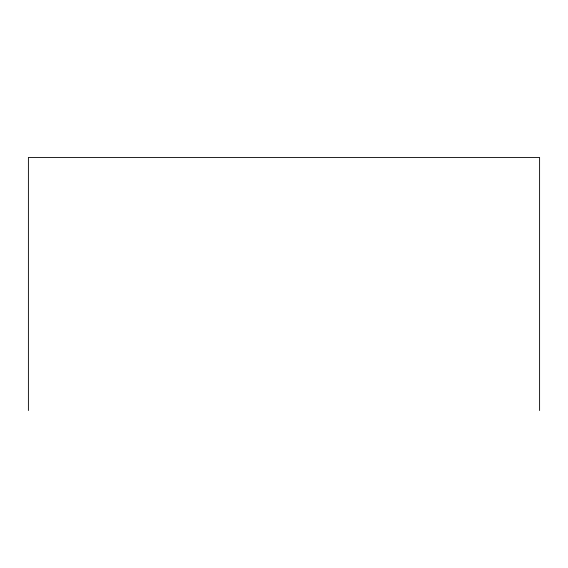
<?xml version="1.0" encoding="UTF-8"?>
<svg xmlns="http://www.w3.org/2000/svg" width="568" height="568" viewBox="0 0 568 568"><rect width="100%" height="100%" fill="white"/><g stroke="black" fill="none" stroke-linecap="round" stroke-linejoin="round"><path stroke-width="0.85" d="M539.6 410.529L539.6 157.471L28.4 157.471L28.4 410.529"/></g></svg>
